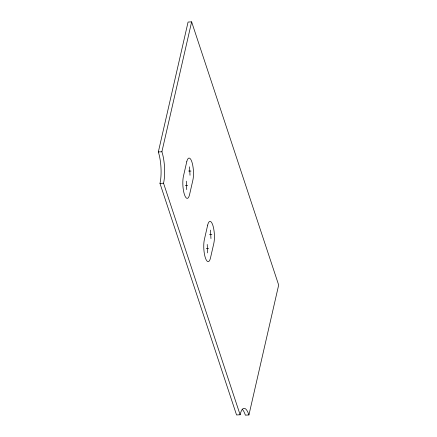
<?xml version="1.0" encoding="UTF-8"?>
<svg xmlns="http://www.w3.org/2000/svg" width="437" height="437" viewBox="0 0 437 437"><rect width="100%" height="100%" fill="white"/><g stroke="black" fill="none" stroke-linecap="round" stroke-linejoin="round"><path stroke-width="0.66" d="M248.932 414.942A22.287 6.216 86.6 0 0 240.115 414.762L236.559 414.97L159.98 183.431A22.287 6.216 86.6 0 0 158.331 151.961L188.068 22.058L191.63 21.85L278.669 285.039L248.932 414.942L245.37 415.15A22.287 6.216 86.6 0 0 242.114 409.19M240.115 414.762L163.542 183.218A22.287 6.216 86.6 0 0 161.892 151.754L191.63 21.85M158.331 151.961L161.892 151.754M159.98 183.431L163.542 183.218M188.609 171.02L190.98 171.069M185.326 185.364L187.697 185.414M209.542 234.314L211.912 234.363M206.259 248.653L208.629 248.702M210.503 230.102L210.951 238.575M207.22 244.441L207.668 252.914M189.571 166.808L190.019 175.281M186.288 181.153L186.736 189.625M186.741 161.816L183.458 176.155A13.001 3.627 86.6 0 0 184.425 194.514A13.001 3.627 86.6 0 0 189.565 194.618L192.848 180.279A13.001 3.627 86.6 0 0 191.887 161.919A13.001 3.627 86.6 0 0 186.741 161.816M207.673 225.11L204.39 239.449A13.001 3.627 86.6 0 0 205.357 257.803A13.001 3.627 86.6 0 0 210.497 257.912L213.78 243.567A13.001 3.627 86.6 0 0 212.819 225.213A13.001 3.627 86.6 0 0 207.673 225.11"/></g></svg>
